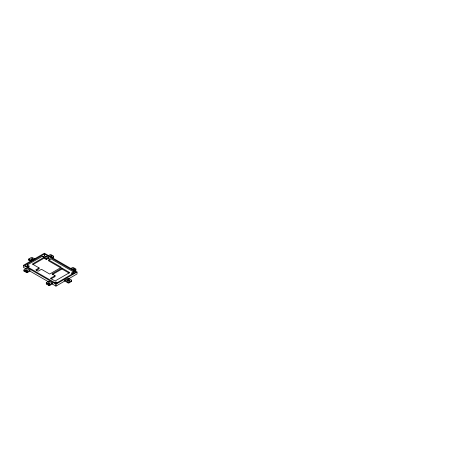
<?xml version="1.0" encoding="UTF-8"?>
<svg xmlns="http://www.w3.org/2000/svg" width="467" height="467" viewBox="0 0 467 467"><rect width="100%" height="100%" fill="white"/><g stroke="black" fill="none" stroke-linecap="round" stroke-linejoin="round"><path stroke-width="0.7" d="M30.583 261.263L28.977 260.341L28.977 258.858L31.289 257.521A0.724 0.42 0 0 1 32.316 257.521L34.99 259.068M26.024 268.84L23.35 267.293L23.35 265.367L44.4 253.213L77.02 272.045L77.02 273.971L68.141 279.097M44.429 254.03L24.786 265.367L55.993 283.381L75.631 272.045L44.429 254.03L44.429 255.957L46.636 257.229M28.861 266.768L27.279 265.857L27.279 264.964L42.299 256.295L44.044 257.305L44.044 258.193L32.976 264.585M26.035 266.575L27.279 265.857M42.83 256.879L44.429 255.957M44.044 257.305L32.363 264.048L39.094 267.93L39.094 268.823L36.309 270.428M27.518 267.258L29.386 266.184L27.279 264.964M44.505 257.574L46.636 256.342L48.434 257.381L48.434 258.269L46.303 259.5L44.505 258.461L44.505 257.574L46.303 258.607L48.434 257.381M48.224 255.753L50.051 254.696A0.724 0.42 0 0 1 51.078 254.696L53.39 256.027A0.724 0.42 0 0 1 53.39 256.622L53.39 257.51A0.724 0.42 0 0 0 53.454 256.961M29.9 270.183L26.561 268.256L24.121 269.669A0.724 0.42 0 0 0 24.121 270.259L26.432 271.596A0.724 0.42 0 0 0 27.46 271.596L29.9 270.183L29.9 271.076L48.288 281.694M51.563 257.679L53.39 256.622M60.751 267.842L48.691 260.878L48.691 259.991L50.821 258.759L73.5 271.852L73.5 272.74L71.9 273.662M24.056 270.597A0.724 0.42 0 0 0 24.121 271.152L26.432 272.483A0.724 0.42 0 0 0 27.46 272.483L29.9 271.076M39.094 267.93L35.755 269.862L38.119 271.222L41.458 269.296L49.671 274.041L61.352 267.299L48.691 259.991M55.065 275.67L50.442 278.338L55.065 281.011L69.7 272.559L61.994 268.111L51.983 273.89L55.065 275.67L55.065 276.563L51.02 278.898M52.608 274.421L61.994 269.004L69.104 273.107M52.24 283.977L49.8 285.384A0.724 0.42 0 0 1 48.772 285.384L46.461 284.047L46.461 282.564L48.901 281.157L52.24 283.084L52.24 283.977L55.964 286.125L64.802 281.023L68.013 282.874A0.724 0.42 0 0 0 69.04 282.874L71.352 281.543L71.352 280.06L68.141 278.204L64.802 280.13L64.802 281.023M70.564 268.653L72.397 267.597A0.724 0.42 0 0 1 73.424 267.597L75.736 268.928A0.724 0.42 0 0 1 75.736 269.523L75.736 270.411L74.516 271.117M46.461 282.564A0.724 0.42 0 0 0 46.461 283.16L48.772 284.491A0.724 0.42 0 0 0 49.8 284.491L52.24 283.084M73.903 270.58L75.736 269.523M54.388 282.885L55.964 281.975L57.564 282.897M73.5 271.852L71.369 273.078L72.969 274.001M23.35 265.367L55.964 284.199L77.02 272.045M64.802 280.13L68.013 281.986A0.724 0.42 0 0 0 69.04 281.986L71.352 280.649A0.724 0.42 0 0 0 71.352 280.06M48.434 258.269L50.226 259.302M73.5 272.74L74.562 273.353M32.9 260.084A0.911 0.525 0 0 1 31.931 259.967L31.161 259.524A0.911 0.525 0 0 1 31.161 258.782A0.911 0.525 0 0 1 32.445 258.782L33.215 259.226A0.911 0.525 0 0 1 33.332 259.88M68.415 279.529L69.186 279.972A0.911 0.525 0 0 1 69.186 280.714A0.911 0.525 0 0 1 67.902 280.714L67.131 280.27A0.911 0.525 0 0 1 67.131 279.529A0.911 0.525 0 0 1 68.415 279.529L68.415 280.416L69.186 280.86L69.186 279.972M31.651 260.995L28.977 259.448A0.724 0.42 0 0 1 28.977 258.858M69.04 281.986L69.04 282.874M68.013 281.986L68.013 282.874M61.994 268.111L61.994 269.004M55.964 281.975L55.964 282.862M55.964 284.199L55.964 286.125M49.8 284.491L49.8 285.384M48.901 281.157L48.901 282.045M48.772 284.491L48.772 285.384M46.303 258.607L46.303 259.5M32.445 258.782L32.445 259.67A0.911 0.525 0 0 0 30.927 259.909M27.46 271.596L27.46 272.483M26.432 271.596L26.432 272.483M24.121 270.259L24.121 271.152M75.893 269.955A0.724 0.42 0 0 1 75.736 270.411M46.461 284.047A0.724 0.42 0 0 1 46.461 283.457M25.977 271.601A0.911 0.525 0 0 1 25.79 271.52M25.522 271.152A0.911 0.525 0 0 1 26.315 270.632A0.911 0.525 0 0 1 27.308 271.012M48.13 283.679A0.911 0.525 0 0 1 49.414 283.679M72.636 269.558A0.911 0.525 0 0 1 73.541 269.301A0.911 0.525 0 0 1 74.3 269.681M50.296 256.657A0.911 0.525 0 0 1 51.866 256.657M28.977 260.341A0.724 0.42 0 0 1 28.977 259.745M71.352 280.947A0.724 0.42 0 0 1 71.352 281.543M67.014 280.504A0.911 0.525 0 0 1 68.415 280.416M50.623 256.482A0.911 0.525 0 0 0 51.989 256.027A0.911 0.525 0 0 0 50.623 255.577A0.911 0.525 0 0 0 50.623 256.482M72.969 269.383A0.911 0.525 0 0 0 74.329 268.928A0.911 0.525 0 0 0 72.969 268.472A0.911 0.525 0 0 0 72.969 269.383M48.13 283.527A0.911 0.525 0 0 0 49.654 283.294A0.911 0.525 0 0 0 48.539 282.652A0.911 0.525 0 0 0 48.13 283.527M25.977 270.714A0.911 0.525 0 0 0 27.337 270.259A0.911 0.525 0 0 0 25.977 269.803A0.911 0.525 0 0 0 25.977 270.714"/></g></svg>
